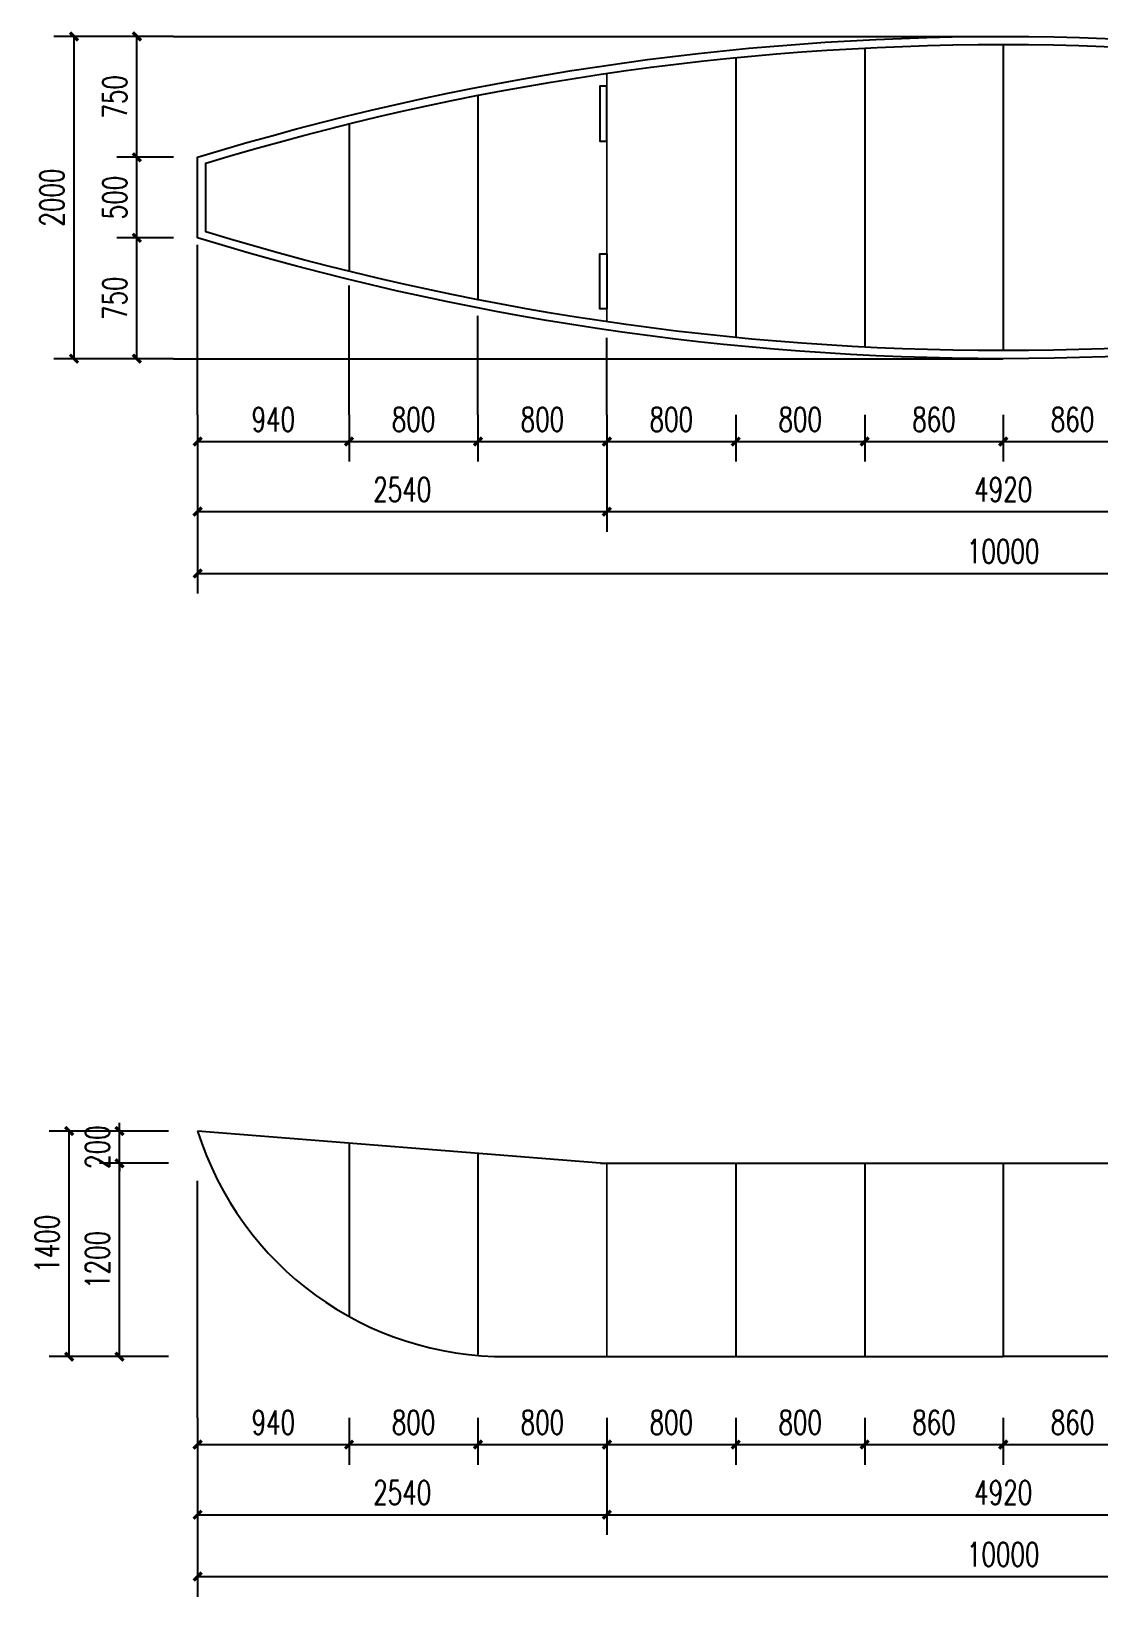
# Model space of a CAD drawing. Extents: x 1332 to 175445, y 256143 to 386027.
# Drawn here: x 77041 to 83666, y 256143 to 265859 of the extents above; entities that cross this region are included whole.
import ezdxf

# ---------------------------------------------------------------- set-up
doc = ezdxf.new("R2010")
doc.units = 0
doc.header["$LTSCALE"] = 10
doc.header["$MEASUREMENT"] = 0
doc.linetypes.add('DASH', pattern=[0.35, 0.25, -0.1])
for name, color, linetype in [('0-立面细', 2, 'Continuous'), ('00-园建', 4, 'Continuous'), ('PUB_DIM', 3, 'Continuous')]:
    doc.layers.add(name, color=color, linetype=linetype)
doc.styles.add('_TCH_DIM_T3', font='SIMPLEX', dxfattribs={"width": 0.705882, "bigfont": 'GBCBIG'})
doc.dimstyles.new('_TCH_ARCH&&50', dxfattribs={"dimtxt": 148.75, "dimasz": 50, "dimexe": 125, "dimexo": 150, "dimgap": 63.125, "dimtad": 1, "dimdec": 0, "dimrnd": 5, "dimzin": 0, "dimdsep": 46, "dimtxsty": '_TCH_DIM_T3', "dimblk": 'ARCHTICK', "dimcen": 0.09, "dimclrt": 7, "dimazin": 2, "dimtfac": 1, "dimtdec": 0, "dimtix": 1, "dimtmove": 2, "dimatfit": 3, "dimfxl": 0, "dimtolj": 1, "dimtzin": 0, "dimarcsym": 0})

# ---------------------------------------------------------------- blocks, each defined once
blk = doc.blocks.new('_ArchTick')
at = {"color": 0, "linetype": 'ByBlock', "const_width": 0.4}
blk.add_lwpolyline([(-0.5, -0.5), (0.5, 0.5)], dxfattribs=at)
blk = doc.blocks.new('*D324')
at = {"layer": 'Defpoints', "color": 0, "transparency": 16777216}
for p in [(78073.2, 263628.4), (79013.2, 263628.4), (79013.2, 263313.1)]:
    blk.add_point(p, dxfattribs=at)
at = {"layer": 'PUB_DIM', "color": 0, "lineweight": -2, "transparency": 16777216}
for p, q in [((78073.2, 263478.4), (78073.2, 263188.1)), ((79013.2, 263478.4), (79013.2, 263188.1)), ((78073.2, 263313.1), (79013.2, 263313.1))]:
    blk.add_line(p, q, dxfattribs=at)
at = {"layer": 'PUB_DIM', "color": 0, "lineweight": -2, "transparency": 16777216, "xscale": 50, "yscale": 50, "zscale": 50, "rotation": 180}
blk.add_blockref('_ArchTick', (78073.2, 263313.1), dxfattribs=at)
at = {"layer": 'PUB_DIM', "color": 0, "lineweight": -2, "transparency": 16777216, "xscale": 50, "yscale": 50, "zscale": 50}
blk.add_blockref('_ArchTick', (79013.2, 263313.1), dxfattribs=at)
at = {"layer": 'PUB_DIM', "color": 7, "transparency": 16777216, "insert": (78543.2, 263450.6), "char_height": 148.75, "attachment_point": 5, "style": '_TCH_DIM_T3'}
blk.add_mtext('\\A1;940', dxfattribs=at)
blk = doc.blocks.new('*D325')
at = {"layer": 'Defpoints', "color": 0, "transparency": 16777216}
for p in [(79013.2, 263628.4), (79813.2, 263628.4), (79813.2, 263313.1)]:
    blk.add_point(p, dxfattribs=at)
at = {"layer": 'PUB_DIM', "color": 0, "lineweight": -2, "transparency": 16777216}
for p, q in [((79013.2, 263478.4), (79013.2, 263188.1)), ((79813.2, 263478.4), (79813.2, 263188.1)), ((79013.2, 263313.1), (79813.2, 263313.1))]:
    blk.add_line(p, q, dxfattribs=at)
at = {"layer": 'PUB_DIM', "color": 0, "lineweight": -2, "transparency": 16777216, "xscale": 50, "yscale": 50, "zscale": 50, "rotation": 180}
blk.add_blockref('_ArchTick', (79013.2, 263313.1), dxfattribs=at)
at = {"layer": 'PUB_DIM', "color": 0, "lineweight": -2, "transparency": 16777216, "xscale": 50, "yscale": 50, "zscale": 50}
blk.add_blockref('_ArchTick', (79813.2, 263313.1), dxfattribs=at)
at = {"layer": 'PUB_DIM', "color": 7, "transparency": 16777216, "insert": (79413.2, 263450.6), "char_height": 148.75, "attachment_point": 5, "style": '_TCH_DIM_T3'}
blk.add_mtext('\\A1;800', dxfattribs=at)
blk = doc.blocks.new('*D326')
at = {"layer": 'Defpoints', "color": 0, "transparency": 16777216}
for p in [(79813.2, 263628.4), (80613.2, 263628.4), (80613.2, 263313.1)]:
    blk.add_point(p, dxfattribs=at)
at = {"layer": 'PUB_DIM', "color": 0, "lineweight": -2, "transparency": 16777216}
for p, q in [((79813.2, 263478.4), (79813.2, 263188.1)), ((80613.2, 263478.4), (80613.2, 263188.1)), ((79813.2, 263313.1), (80613.2, 263313.1))]:
    blk.add_line(p, q, dxfattribs=at)
at = {"layer": 'PUB_DIM', "color": 0, "lineweight": -2, "transparency": 16777216, "xscale": 50, "yscale": 50, "zscale": 50, "rotation": 180}
blk.add_blockref('_ArchTick', (79813.2, 263313.1), dxfattribs=at)
at = {"layer": 'PUB_DIM', "color": 0, "lineweight": -2, "transparency": 16777216, "xscale": 50, "yscale": 50, "zscale": 50}
blk.add_blockref('_ArchTick', (80613.2, 263313.1), dxfattribs=at)
at = {"layer": 'PUB_DIM', "color": 7, "transparency": 16777216, "insert": (80213.2, 263450.6), "char_height": 148.75, "attachment_point": 5, "style": '_TCH_DIM_T3'}
blk.add_mtext('\\A1;800', dxfattribs=at)
blk = doc.blocks.new('*D327')
at = {"layer": 'Defpoints', "color": 0, "transparency": 16777216}
for p in [(80613.2, 263628.4), (81413.2, 263628.4), (81413.2, 263313.1)]:
    blk.add_point(p, dxfattribs=at)
at = {"layer": 'PUB_DIM', "color": 0, "lineweight": -2, "transparency": 16777216}
for p, q in [((80613.2, 263478.4), (80613.2, 263188.1)), ((81413.2, 263478.4), (81413.2, 263188.1)), ((80613.2, 263313.1), (81413.2, 263313.1))]:
    blk.add_line(p, q, dxfattribs=at)
at = {"layer": 'PUB_DIM', "color": 0, "lineweight": -2, "transparency": 16777216, "xscale": 50, "yscale": 50, "zscale": 50, "rotation": 180}
blk.add_blockref('_ArchTick', (80613.2, 263313.1), dxfattribs=at)
at = {"layer": 'PUB_DIM', "color": 0, "lineweight": -2, "transparency": 16777216, "xscale": 50, "yscale": 50, "zscale": 50}
blk.add_blockref('_ArchTick', (81413.2, 263313.1), dxfattribs=at)
at = {"layer": 'PUB_DIM', "color": 7, "transparency": 16777216, "insert": (81013.2, 263450.6), "char_height": 148.75, "attachment_point": 5, "style": '_TCH_DIM_T3'}
blk.add_mtext('\\A1;800', dxfattribs=at)
blk = doc.blocks.new('*D328')
at = {"layer": 'Defpoints', "color": 0, "transparency": 16777216}
for p in [(81413.2, 263628.4), (82213.2, 263628.4), (82213.2, 263313.1)]:
    blk.add_point(p, dxfattribs=at)
at = {"layer": 'PUB_DIM', "color": 0, "lineweight": -2, "transparency": 16777216}
for p, q in [((81413.2, 263478.4), (81413.2, 263188.1)), ((82213.2, 263478.4), (82213.2, 263188.1)), ((81413.2, 263313.1), (82213.2, 263313.1))]:
    blk.add_line(p, q, dxfattribs=at)
at = {"layer": 'PUB_DIM', "color": 0, "lineweight": -2, "transparency": 16777216, "xscale": 50, "yscale": 50, "zscale": 50, "rotation": 180}
blk.add_blockref('_ArchTick', (81413.2, 263313.1), dxfattribs=at)
at = {"layer": 'PUB_DIM', "color": 0, "lineweight": -2, "transparency": 16777216, "xscale": 50, "yscale": 50, "zscale": 50}
blk.add_blockref('_ArchTick', (82213.2, 263313.1), dxfattribs=at)
at = {"layer": 'PUB_DIM', "color": 7, "transparency": 16777216, "insert": (81813.2, 263450.6), "char_height": 148.75, "attachment_point": 5, "style": '_TCH_DIM_T3'}
blk.add_mtext('\\A1;800', dxfattribs=at)
blk = doc.blocks.new('*D329')
at = {"layer": 'Defpoints', "color": 0, "transparency": 16777216}
for p in [(82213.2, 263628.4), (83073.2, 263628.4), (83073.2, 263313.1)]:
    blk.add_point(p, dxfattribs=at)
at = {"layer": 'PUB_DIM', "color": 0, "lineweight": -2, "transparency": 16777216}
for p, q in [((82213.2, 263478.4), (82213.2, 263188.1)), ((83073.2, 263478.4), (83073.2, 263188.1)), ((82213.2, 263313.1), (83073.2, 263313.1))]:
    blk.add_line(p, q, dxfattribs=at)
at = {"layer": 'PUB_DIM', "color": 0, "lineweight": -2, "transparency": 16777216, "xscale": 50, "yscale": 50, "zscale": 50, "rotation": 180}
blk.add_blockref('_ArchTick', (82213.2, 263313.1), dxfattribs=at)
at = {"layer": 'PUB_DIM', "color": 0, "lineweight": -2, "transparency": 16777216, "xscale": 50, "yscale": 50, "zscale": 50}
blk.add_blockref('_ArchTick', (83073.2, 263313.1), dxfattribs=at)
at = {"layer": 'PUB_DIM', "color": 7, "transparency": 16777216, "insert": (82643.2, 263450.6), "char_height": 148.75, "attachment_point": 5, "style": '_TCH_DIM_T3'}
blk.add_mtext('\\A1;860', dxfattribs=at)
blk = doc.blocks.new('*D330')
at = {"layer": 'Defpoints', "color": 0, "transparency": 16777216}
for p in [(83073.2, 263628.4), (83933.2, 263628.4), (83933.2, 263313.1)]:
    blk.add_point(p, dxfattribs=at)
at = {"layer": 'PUB_DIM', "color": 0, "lineweight": -2, "transparency": 16777216}
for p, q in [((83073.2, 263478.4), (83073.2, 263188.1)), ((83933.2, 263478.4), (83933.2, 263188.1)), ((83073.2, 263313.1), (83933.2, 263313.1))]:
    blk.add_line(p, q, dxfattribs=at)
at = {"layer": 'PUB_DIM', "color": 0, "lineweight": -2, "transparency": 16777216, "xscale": 50, "yscale": 50, "zscale": 50, "rotation": 180}
blk.add_blockref('_ArchTick', (83073.2, 263313.1), dxfattribs=at)
at = {"layer": 'PUB_DIM', "color": 0, "lineweight": -2, "transparency": 16777216, "xscale": 50, "yscale": 50, "zscale": 50}
blk.add_blockref('_ArchTick', (83933.2, 263313.1), dxfattribs=at)
at = {"layer": 'PUB_DIM', "color": 7, "transparency": 16777216, "insert": (83503.2, 263450.6), "char_height": 148.75, "attachment_point": 5, "style": '_TCH_DIM_T3'}
blk.add_mtext('\\A1;860', dxfattribs=at)
blk = doc.blocks.new('*D334')
at = {"layer": 'Defpoints', "color": 0, "transparency": 16777216}
for p in [(78073.2, 263382.7), (80613.2, 263382.7), (80613.2, 262877.8)]:
    blk.add_point(p, dxfattribs=at)
at = {"layer": 'PUB_DIM', "color": 0, "lineweight": -2, "transparency": 16777216}
for p, q in [((78073.2, 263232.7), (78073.2, 262752.8)), ((80613.2, 263232.7), (80613.2, 262752.8)), ((78073.2, 262877.8), (80613.2, 262877.8))]:
    blk.add_line(p, q, dxfattribs=at)
at = {"layer": 'PUB_DIM', "color": 0, "lineweight": -2, "transparency": 16777216, "xscale": 50, "yscale": 50, "zscale": 50, "rotation": 180}
blk.add_blockref('_ArchTick', (78073.2, 262877.8), dxfattribs=at)
at = {"layer": 'PUB_DIM', "color": 0, "lineweight": -2, "transparency": 16777216, "xscale": 50, "yscale": 50, "zscale": 50}
blk.add_blockref('_ArchTick', (80613.2, 262877.8), dxfattribs=at)
at = {"layer": 'PUB_DIM', "color": 7, "transparency": 16777216, "insert": (79343.2, 263015.3), "char_height": 148.75, "attachment_point": 5, "style": '_TCH_DIM_T3'}
blk.add_mtext('\\A1;2540', dxfattribs=at)
blk = doc.blocks.new('*D335')
at = {"layer": 'Defpoints', "color": 0, "transparency": 16777216}
for p in [(80613.2, 263382.7), (85533.2, 263382.7), (85533.2, 262877.8)]:
    blk.add_point(p, dxfattribs=at)
at = {"layer": 'PUB_DIM', "color": 0, "lineweight": -2, "transparency": 16777216}
for p, q in [((80613.2, 263232.7), (80613.2, 262752.8)), ((85533.2, 263232.7), (85533.2, 262752.8)), ((80613.2, 262877.8), (85533.2, 262877.8))]:
    blk.add_line(p, q, dxfattribs=at)
at = {"layer": 'PUB_DIM', "color": 0, "lineweight": -2, "transparency": 16777216, "xscale": 50, "yscale": 50, "zscale": 50, "rotation": 180}
blk.add_blockref('_ArchTick', (80613.2, 262877.8), dxfattribs=at)
at = {"layer": 'PUB_DIM', "color": 0, "lineweight": -2, "transparency": 16777216, "xscale": 50, "yscale": 50, "zscale": 50}
blk.add_blockref('_ArchTick', (85533.2, 262877.8), dxfattribs=at)
at = {"layer": 'PUB_DIM', "color": 7, "transparency": 16777216, "insert": (83073.2, 263015.3), "char_height": 148.75, "attachment_point": 5, "style": '_TCH_DIM_T3'}
blk.add_mtext('\\A1;4920', dxfattribs=at)
blk = doc.blocks.new('*D337')
at = {"layer": 'Defpoints', "color": 0, "transparency": 16777216}
for p in [(78073.2, 262998.9), (88073.2, 262998.9), (88073.2, 262493.9)]:
    blk.add_point(p, dxfattribs=at)
at = {"layer": 'PUB_DIM', "color": 0, "lineweight": -2, "transparency": 16777216}
for p, q in [((78073.2, 262848.9), (78073.2, 262368.9)), ((88073.2, 262848.9), (88073.2, 262368.9)), ((78073.2, 262493.9), (88073.2, 262493.9))]:
    blk.add_line(p, q, dxfattribs=at)
at = {"layer": 'PUB_DIM', "color": 0, "lineweight": -2, "transparency": 16777216, "xscale": 50, "yscale": 50, "zscale": 50, "rotation": 180}
blk.add_blockref('_ArchTick', (78073.2, 262493.9), dxfattribs=at)
at = {"layer": 'PUB_DIM', "color": 0, "lineweight": -2, "transparency": 16777216, "xscale": 50, "yscale": 50, "zscale": 50}
blk.add_blockref('_ArchTick', (88073.2, 262493.9), dxfattribs=at)
at = {"layer": 'PUB_DIM', "color": 7, "transparency": 16777216, "insert": (83073.2, 262631.4), "char_height": 148.75, "attachment_point": 5, "style": '_TCH_DIM_T3'}
blk.add_mtext('\\A1;10000', dxfattribs=at)
blk = doc.blocks.new('*D338')
at = {"layer": 'Defpoints', "color": 0, "transparency": 16777216}
for p in [(77696.2, 264577.4), (78073.2, 264577.4), (78073.2, 263827.4)]:
    blk.add_point(p, dxfattribs=at)
at = {"layer": 'PUB_DIM', "color": 0, "lineweight": -2, "transparency": 16777216}
for p, q in [((77923.2, 264577.4), (77571.2, 264577.4)), ((77696.2, 263827.4), (77696.2, 264577.4)), ((77923.2, 263827.4), (77571.2, 263827.4))]:
    blk.add_line(p, q, dxfattribs=at)
at = {"layer": 'PUB_DIM', "color": 0, "lineweight": -2, "transparency": 16777216, "xscale": 50, "yscale": 50, "zscale": 50}
for p, rotation in [((77696.2, 264577.4), 90), ((77696.2, 263827.4), 270)]:
    blk.add_blockref('_ArchTick', p, dxfattribs=dict(at, rotation=rotation))
at = {"layer": 'PUB_DIM', "color": 7, "transparency": 16777216, "insert": (77558.7, 264202.4), "char_height": 148.75, "attachment_point": 5, "rotation": 90, "style": '_TCH_DIM_T3'}
blk.add_mtext('\\A1;750', dxfattribs=at)
blk = doc.blocks.new('*D339')
at = {"layer": 'Defpoints', "color": 0, "transparency": 16777216}
for p in [(77696.2, 265077.4), (78073.2, 265077.4), (78073.2, 264577.4)]:
    blk.add_point(p, dxfattribs=at)
at = {"layer": 'PUB_DIM', "color": 0, "lineweight": -2, "transparency": 16777216}
for p, q in [((77923.2, 265077.4), (77571.2, 265077.4)), ((77696.2, 264577.4), (77696.2, 265077.4)), ((77923.2, 264577.4), (77571.2, 264577.4))]:
    blk.add_line(p, q, dxfattribs=at)
at = {"layer": 'PUB_DIM', "color": 0, "lineweight": -2, "transparency": 16777216, "xscale": 50, "yscale": 50, "zscale": 50}
for p, rotation in [((77696.2, 265077.4), 90), ((77696.2, 264577.4), 270)]:
    blk.add_blockref('_ArchTick', p, dxfattribs=dict(at, rotation=rotation))
at = {"layer": 'PUB_DIM', "color": 7, "transparency": 16777216, "insert": (77558.7, 264827.4), "char_height": 148.75, "attachment_point": 5, "rotation": 90, "style": '_TCH_DIM_T3'}
blk.add_mtext('\\A1;500', dxfattribs=at)
blk = doc.blocks.new('*D340')
at = {"layer": 'Defpoints', "color": 0, "transparency": 16777216}
for p in [(77696.2, 265827.4), (78073.2, 265827.4), (78073.2, 265077.4)]:
    blk.add_point(p, dxfattribs=at)
at = {"layer": 'PUB_DIM', "color": 0, "lineweight": -2, "transparency": 16777216}
for p, q in [((77923.2, 265827.4), (77571.2, 265827.4)), ((77696.2, 265077.4), (77696.2, 265827.4)), ((77923.2, 265077.4), (77571.2, 265077.4))]:
    blk.add_line(p, q, dxfattribs=at)
at = {"layer": 'PUB_DIM', "color": 0, "lineweight": -2, "transparency": 16777216, "xscale": 50, "yscale": 50, "zscale": 50}
for p, rotation in [((77696.2, 265827.4), 90), ((77696.2, 265077.4), 270)]:
    blk.add_blockref('_ArchTick', p, dxfattribs=dict(at, rotation=rotation))
at = {"layer": 'PUB_DIM', "color": 7, "transparency": 16777216, "insert": (77558.7, 265452.4), "char_height": 148.75, "attachment_point": 5, "rotation": 90, "style": '_TCH_DIM_T3'}
blk.add_mtext('\\A1;750', dxfattribs=at)
blk = doc.blocks.new('*D341')
at = {"layer": 'Defpoints', "color": 0, "transparency": 16777216}
for p in [(77306.3, 265827.4), (77923.2, 265827.4), (77923.2, 263827.4)]:
    blk.add_point(p, dxfattribs=at)
at = {"layer": 'PUB_DIM', "color": 0, "lineweight": -2, "transparency": 16777216}
for p, q in [((77773.2, 265827.4), (77181.3, 265827.4)), ((77306.3, 263827.4), (77306.3, 265827.4)), ((77773.2, 263827.4), (77181.3, 263827.4))]:
    blk.add_line(p, q, dxfattribs=at)
at = {"layer": 'PUB_DIM', "color": 0, "lineweight": -2, "transparency": 16777216, "xscale": 50, "yscale": 50, "zscale": 50}
for p, rotation in [((77306.3, 265827.4), 90), ((77306.3, 263827.4), 270)]:
    blk.add_blockref('_ArchTick', p, dxfattribs=dict(at, rotation=rotation))
at = {"layer": 'PUB_DIM', "color": 7, "transparency": 16777216, "insert": (77168.8, 264827.4), "char_height": 148.75, "attachment_point": 5, "rotation": 90, "style": '_TCH_DIM_T3'}
blk.add_mtext('\\A1;2000', dxfattribs=at)
blk = doc.blocks.new('*D342')
at = {"layer": 'Defpoints', "color": 0, "transparency": 16777216}
for p in [(78073.2, 257402), (79013.2, 257402), (79013.2, 257086.7)]:
    blk.add_point(p, dxfattribs=at)
at = {"layer": 'PUB_DIM', "color": 0, "lineweight": -2, "transparency": 16777216}
for p, q in [((78073.2, 257252), (78073.2, 256961.7)), ((79013.2, 257252), (79013.2, 256961.7)), ((78073.2, 257086.7), (79013.2, 257086.7))]:
    blk.add_line(p, q, dxfattribs=at)
at = {"layer": 'PUB_DIM', "color": 0, "lineweight": -2, "transparency": 16777216, "xscale": 50, "yscale": 50, "zscale": 50, "rotation": 180}
blk.add_blockref('_ArchTick', (78073.2, 257086.7), dxfattribs=at)
at = {"layer": 'PUB_DIM', "color": 0, "lineweight": -2, "transparency": 16777216, "xscale": 50, "yscale": 50, "zscale": 50}
blk.add_blockref('_ArchTick', (79013.2, 257086.7), dxfattribs=at)
at = {"layer": 'PUB_DIM', "color": 7, "transparency": 16777216, "insert": (78543.2, 257224.2), "char_height": 148.75, "attachment_point": 5, "style": '_TCH_DIM_T3'}
blk.add_mtext('\\A1;940', dxfattribs=at)
blk = doc.blocks.new('*D343')
at = {"layer": 'Defpoints', "color": 0, "transparency": 16777216}
for p in [(79013.2, 257402), (79813.2, 257402), (79813.2, 257086.7)]:
    blk.add_point(p, dxfattribs=at)
at = {"layer": 'PUB_DIM', "color": 0, "lineweight": -2, "transparency": 16777216}
for p, q in [((79013.2, 257252), (79013.2, 256961.7)), ((79813.2, 257252), (79813.2, 256961.7)), ((79013.2, 257086.7), (79813.2, 257086.7))]:
    blk.add_line(p, q, dxfattribs=at)
at = {"layer": 'PUB_DIM', "color": 0, "lineweight": -2, "transparency": 16777216, "xscale": 50, "yscale": 50, "zscale": 50, "rotation": 180}
blk.add_blockref('_ArchTick', (79013.2, 257086.7), dxfattribs=at)
at = {"layer": 'PUB_DIM', "color": 0, "lineweight": -2, "transparency": 16777216, "xscale": 50, "yscale": 50, "zscale": 50}
blk.add_blockref('_ArchTick', (79813.2, 257086.7), dxfattribs=at)
at = {"layer": 'PUB_DIM', "color": 7, "transparency": 16777216, "insert": (79413.2, 257224.2), "char_height": 148.75, "attachment_point": 5, "style": '_TCH_DIM_T3'}
blk.add_mtext('\\A1;800', dxfattribs=at)
blk = doc.blocks.new('*D344')
at = {"layer": 'Defpoints', "color": 0, "transparency": 16777216}
for p in [(79813.2, 257402), (80613.2, 257402), (80613.2, 257086.7)]:
    blk.add_point(p, dxfattribs=at)
at = {"layer": 'PUB_DIM', "color": 0, "lineweight": -2, "transparency": 16777216}
for p, q in [((79813.2, 257252), (79813.2, 256961.7)), ((80613.2, 257252), (80613.2, 256961.7)), ((79813.2, 257086.7), (80613.2, 257086.7))]:
    blk.add_line(p, q, dxfattribs=at)
at = {"layer": 'PUB_DIM', "color": 0, "lineweight": -2, "transparency": 16777216, "xscale": 50, "yscale": 50, "zscale": 50, "rotation": 180}
blk.add_blockref('_ArchTick', (79813.2, 257086.7), dxfattribs=at)
at = {"layer": 'PUB_DIM', "color": 0, "lineweight": -2, "transparency": 16777216, "xscale": 50, "yscale": 50, "zscale": 50}
blk.add_blockref('_ArchTick', (80613.2, 257086.7), dxfattribs=at)
at = {"layer": 'PUB_DIM', "color": 7, "transparency": 16777216, "insert": (80213.2, 257224.2), "char_height": 148.75, "attachment_point": 5, "style": '_TCH_DIM_T3'}
blk.add_mtext('\\A1;800', dxfattribs=at)
blk = doc.blocks.new('*D345')
at = {"layer": 'Defpoints', "color": 0, "transparency": 16777216}
for p in [(80613.2, 257402), (81413.2, 257402), (81413.2, 257086.7)]:
    blk.add_point(p, dxfattribs=at)
at = {"layer": 'PUB_DIM', "color": 0, "lineweight": -2, "transparency": 16777216}
for p, q in [((80613.2, 257252), (80613.2, 256961.7)), ((81413.2, 257252), (81413.2, 256961.7)), ((80613.2, 257086.7), (81413.2, 257086.7))]:
    blk.add_line(p, q, dxfattribs=at)
at = {"layer": 'PUB_DIM', "color": 0, "lineweight": -2, "transparency": 16777216, "xscale": 50, "yscale": 50, "zscale": 50, "rotation": 180}
blk.add_blockref('_ArchTick', (80613.2, 257086.7), dxfattribs=at)
at = {"layer": 'PUB_DIM', "color": 0, "lineweight": -2, "transparency": 16777216, "xscale": 50, "yscale": 50, "zscale": 50}
blk.add_blockref('_ArchTick', (81413.2, 257086.7), dxfattribs=at)
at = {"layer": 'PUB_DIM', "color": 7, "transparency": 16777216, "insert": (81013.2, 257224.2), "char_height": 148.75, "attachment_point": 5, "style": '_TCH_DIM_T3'}
blk.add_mtext('\\A1;800', dxfattribs=at)
blk = doc.blocks.new('*D346')
at = {"layer": 'Defpoints', "color": 0, "transparency": 16777216}
for p in [(81413.2, 257402), (82213.2, 257402), (82213.2, 257086.7)]:
    blk.add_point(p, dxfattribs=at)
at = {"layer": 'PUB_DIM', "color": 0, "lineweight": -2, "transparency": 16777216}
for p, q in [((81413.2, 257252), (81413.2, 256961.7)), ((82213.2, 257252), (82213.2, 256961.7)), ((81413.2, 257086.7), (82213.2, 257086.7))]:
    blk.add_line(p, q, dxfattribs=at)
at = {"layer": 'PUB_DIM', "color": 0, "lineweight": -2, "transparency": 16777216, "xscale": 50, "yscale": 50, "zscale": 50, "rotation": 180}
blk.add_blockref('_ArchTick', (81413.2, 257086.7), dxfattribs=at)
at = {"layer": 'PUB_DIM', "color": 0, "lineweight": -2, "transparency": 16777216, "xscale": 50, "yscale": 50, "zscale": 50}
blk.add_blockref('_ArchTick', (82213.2, 257086.7), dxfattribs=at)
at = {"layer": 'PUB_DIM', "color": 7, "transparency": 16777216, "insert": (81813.2, 257224.2), "char_height": 148.75, "attachment_point": 5, "style": '_TCH_DIM_T3'}
blk.add_mtext('\\A1;800', dxfattribs=at)
blk = doc.blocks.new('*D347')
at = {"layer": 'Defpoints', "color": 0, "transparency": 16777216}
for p in [(82213.2, 257402), (83073.2, 257402), (83073.2, 257086.7)]:
    blk.add_point(p, dxfattribs=at)
at = {"layer": 'PUB_DIM', "color": 0, "lineweight": -2, "transparency": 16777216}
for p, q in [((82213.2, 257252), (82213.2, 256961.7)), ((83073.2, 257252), (83073.2, 256961.7)), ((82213.2, 257086.7), (83073.2, 257086.7))]:
    blk.add_line(p, q, dxfattribs=at)
at = {"layer": 'PUB_DIM', "color": 0, "lineweight": -2, "transparency": 16777216, "xscale": 50, "yscale": 50, "zscale": 50, "rotation": 180}
blk.add_blockref('_ArchTick', (82213.2, 257086.7), dxfattribs=at)
at = {"layer": 'PUB_DIM', "color": 0, "lineweight": -2, "transparency": 16777216, "xscale": 50, "yscale": 50, "zscale": 50}
blk.add_blockref('_ArchTick', (83073.2, 257086.7), dxfattribs=at)
at = {"layer": 'PUB_DIM', "color": 7, "transparency": 16777216, "insert": (82643.2, 257224.2), "char_height": 148.75, "attachment_point": 5, "style": '_TCH_DIM_T3'}
blk.add_mtext('\\A1;860', dxfattribs=at)
blk = doc.blocks.new('*D348')
at = {"layer": 'Defpoints', "color": 0, "transparency": 16777216}
for p in [(83073.2, 257402), (83933.2, 257402), (83933.2, 257086.7)]:
    blk.add_point(p, dxfattribs=at)
at = {"layer": 'PUB_DIM', "color": 0, "lineweight": -2, "transparency": 16777216}
for p, q in [((83073.2, 257252), (83073.2, 256961.7)), ((83933.2, 257252), (83933.2, 256961.7)), ((83073.2, 257086.7), (83933.2, 257086.7))]:
    blk.add_line(p, q, dxfattribs=at)
at = {"layer": 'PUB_DIM', "color": 0, "lineweight": -2, "transparency": 16777216, "xscale": 50, "yscale": 50, "zscale": 50, "rotation": 180}
blk.add_blockref('_ArchTick', (83073.2, 257086.7), dxfattribs=at)
at = {"layer": 'PUB_DIM', "color": 0, "lineweight": -2, "transparency": 16777216, "xscale": 50, "yscale": 50, "zscale": 50}
blk.add_blockref('_ArchTick', (83933.2, 257086.7), dxfattribs=at)
at = {"layer": 'PUB_DIM', "color": 7, "transparency": 16777216, "insert": (83503.2, 257224.2), "char_height": 148.75, "attachment_point": 5, "style": '_TCH_DIM_T3'}
blk.add_mtext('\\A1;860', dxfattribs=at)
blk = doc.blocks.new('*D352')
at = {"layer": 'Defpoints', "color": 0, "transparency": 16777216}
for p in [(78073.2, 257156.3), (80613.2, 257156.3), (80613.2, 256651.3)]:
    blk.add_point(p, dxfattribs=at)
at = {"layer": 'PUB_DIM', "color": 0, "lineweight": -2, "transparency": 16777216}
for p, q in [((78073.2, 257006.3), (78073.2, 256526.3)), ((80613.2, 257006.3), (80613.2, 256526.3)), ((78073.2, 256651.3), (80613.2, 256651.3))]:
    blk.add_line(p, q, dxfattribs=at)
at = {"layer": 'PUB_DIM', "color": 0, "lineweight": -2, "transparency": 16777216, "xscale": 50, "yscale": 50, "zscale": 50, "rotation": 180}
blk.add_blockref('_ArchTick', (78073.2, 256651.3), dxfattribs=at)
at = {"layer": 'PUB_DIM', "color": 0, "lineweight": -2, "transparency": 16777216, "xscale": 50, "yscale": 50, "zscale": 50}
blk.add_blockref('_ArchTick', (80613.2, 256651.3), dxfattribs=at)
at = {"layer": 'PUB_DIM', "color": 7, "transparency": 16777216, "insert": (79343.2, 256788.8), "char_height": 148.75, "attachment_point": 5, "style": '_TCH_DIM_T3'}
blk.add_mtext('\\A1;2540', dxfattribs=at)
blk = doc.blocks.new('*D353')
at = {"layer": 'Defpoints', "color": 0, "transparency": 16777216}
for p in [(80613.2, 257156.3), (85533.2, 257156.3), (85533.2, 256651.3)]:
    blk.add_point(p, dxfattribs=at)
at = {"layer": 'PUB_DIM', "color": 0, "lineweight": -2, "transparency": 16777216}
for p, q in [((80613.2, 257006.3), (80613.2, 256526.3)), ((85533.2, 257006.3), (85533.2, 256526.3)), ((80613.2, 256651.3), (85533.2, 256651.3))]:
    blk.add_line(p, q, dxfattribs=at)
at = {"layer": 'PUB_DIM', "color": 0, "lineweight": -2, "transparency": 16777216, "xscale": 50, "yscale": 50, "zscale": 50, "rotation": 180}
blk.add_blockref('_ArchTick', (80613.2, 256651.3), dxfattribs=at)
at = {"layer": 'PUB_DIM', "color": 0, "lineweight": -2, "transparency": 16777216, "xscale": 50, "yscale": 50, "zscale": 50}
blk.add_blockref('_ArchTick', (85533.2, 256651.3), dxfattribs=at)
at = {"layer": 'PUB_DIM', "color": 7, "transparency": 16777216, "insert": (83073.2, 256788.8), "char_height": 148.75, "attachment_point": 5, "style": '_TCH_DIM_T3'}
blk.add_mtext('\\A1;4920', dxfattribs=at)
blk = doc.blocks.new('*D355')
at = {"layer": 'Defpoints', "color": 0, "transparency": 16777216}
for p in [(78073.2, 256772.5), (88073.2, 256772.5), (88073.2, 256267.5)]:
    blk.add_point(p, dxfattribs=at)
at = {"layer": 'PUB_DIM', "color": 0, "lineweight": -2, "transparency": 16777216}
for p, q in [((78073.2, 256622.5), (78073.2, 256142.5)), ((88073.2, 256622.5), (88073.2, 256142.5)), ((78073.2, 256267.5), (88073.2, 256267.5))]:
    blk.add_line(p, q, dxfattribs=at)
at = {"layer": 'PUB_DIM', "color": 0, "lineweight": -2, "transparency": 16777216, "xscale": 50, "yscale": 50, "zscale": 50, "rotation": 180}
blk.add_blockref('_ArchTick', (78073.2, 256267.5), dxfattribs=at)
at = {"layer": 'PUB_DIM', "color": 0, "lineweight": -2, "transparency": 16777216, "xscale": 50, "yscale": 50, "zscale": 50}
blk.add_blockref('_ArchTick', (88073.2, 256267.5), dxfattribs=at)
at = {"layer": 'PUB_DIM', "color": 7, "transparency": 16777216, "insert": (83073.2, 256405), "char_height": 148.75, "attachment_point": 5, "style": '_TCH_DIM_T3'}
blk.add_mtext('\\A1;10000', dxfattribs=at)
blk = doc.blocks.new('*D356')
at = {"layer": 'Defpoints', "color": 0, "transparency": 16777216}
for p in [(77588.4, 258832.9), (78043, 258832.9), (78043, 257632.9)]:
    blk.add_point(p, dxfattribs=at)
at = {"layer": 'PUB_DIM', "color": 0, "lineweight": -2, "transparency": 16777216}
for p, q in [((77893, 258832.9), (77463.4, 258832.9)), ((77588.4, 257632.9), (77588.4, 258832.9)), ((77893, 257632.9), (77463.4, 257632.9))]:
    blk.add_line(p, q, dxfattribs=at)
at = {"layer": 'PUB_DIM', "color": 0, "lineweight": -2, "transparency": 16777216, "xscale": 50, "yscale": 50, "zscale": 50}
for p, rotation in [((77588.4, 258832.9), 90), ((77588.4, 257632.9), 270)]:
    blk.add_blockref('_ArchTick', p, dxfattribs=dict(at, rotation=rotation))
at = {"layer": 'PUB_DIM', "color": 7, "transparency": 16777216, "insert": (77450.9, 258232.9), "char_height": 148.75, "attachment_point": 5, "rotation": 90, "style": '_TCH_DIM_T3'}
blk.add_mtext('\\A1;1200', dxfattribs=at)
blk = doc.blocks.new('*D357')
at = {"layer": 'Defpoints', "color": 0, "transparency": 16777216}
for p in [(77588.4, 259032.9), (78043, 259032.9), (78043, 258832.9)]:
    blk.add_point(p, dxfattribs=at)
at = {"layer": 'PUB_DIM', "color": 0, "lineweight": -2, "transparency": 16777216}
for p, q in [((77588.4, 259032.9), (77588.4, 259082.9)), ((77893, 259032.9), (77463.4, 259032.9)), ((77588.4, 258832.9), (77588.4, 259032.9)), ((77893, 258832.9), (77463.4, 258832.9)), ((77588.4, 258832.9), (77588.4, 258782.9))]:
    blk.add_line(p, q, dxfattribs=at)
at = {"layer": 'PUB_DIM', "color": 0, "lineweight": -2, "transparency": 16777216, "xscale": 50, "yscale": 50, "zscale": 50}
for p, rotation in [((77588.4, 259032.9), 270), ((77588.4, 258832.9), 90)]:
    blk.add_blockref('_ArchTick', p, dxfattribs=dict(at, rotation=rotation))
at = {"layer": 'PUB_DIM', "color": 7, "transparency": 16777216, "insert": (77450.9, 258932.9), "char_height": 148.75, "attachment_point": 5, "rotation": 90, "style": '_TCH_DIM_T3'}
blk.add_mtext('\\A1;200', dxfattribs=at)
blk = doc.blocks.new('*D358')
at = {"layer": 'Defpoints', "color": 0, "transparency": 16777216}
for p in [(77276.1, 259032.9), (77893, 259032.9), (77893, 257632.9)]:
    blk.add_point(p, dxfattribs=at)
at = {"layer": 'PUB_DIM', "color": 0, "lineweight": -2, "transparency": 16777216}
for p, q in [((77743, 259032.9), (77151.1, 259032.9)), ((77276.1, 257632.9), (77276.1, 259032.9)), ((77743, 257632.9), (77151.1, 257632.9))]:
    blk.add_line(p, q, dxfattribs=at)
at = {"layer": 'PUB_DIM', "color": 0, "lineweight": -2, "transparency": 16777216, "xscale": 50, "yscale": 50, "zscale": 50}
for p, rotation in [((77276.1, 259032.9), 90), ((77276.1, 257632.9), 270)]:
    blk.add_blockref('_ArchTick', p, dxfattribs=dict(at, rotation=rotation))
at = {"layer": 'PUB_DIM', "color": 7, "transparency": 16777216, "insert": (77138.6, 258332.9), "char_height": 148.75, "attachment_point": 5, "rotation": 90, "style": '_TCH_DIM_T3'}
blk.add_mtext('\\A1;1400', dxfattribs=at)

msp = doc.modelspace()

# ---------------------------------------------------------------- linework, layer by layer
at = {"layer": '0-立面细'}
msp.add_lwpolyline([(88023.2, 265040.4), (88023.2, 264614.4, -0.148889), (78123.2, 264614.4), (78123.2, 265040.4, -0.148889)], format="xyb", close=True, dxfattribs=at)
at = {"layer": '0-立面细', "linetype": 'DASH'}
for points in [[(83073.2, 265777.4), (83073.2, 263877.4)], [(82213.2, 265755.6), (82213.2, 263899.2)], [(79813.2, 265461.7), (79813.2, 264193)], [(79013.2, 265285.2), (79013.2, 264369.6)], [(79013.2, 258957.7), (79013.2, 257883.2)], [(79813.2, 258893.7), (79813.2, 257643.6)], [(82213.2, 258832.9), (82213.2, 257632.9)], [(83073.2, 258832.9), (83073.2, 257632.9)]]:
    msp.add_lwpolyline(points, dxfattribs=at)
at = {"layer": '0-立面细'}
for points in [[(81413.2, 265696.1), (81413.2, 263958.7)], [(81413.2, 258832.9), (81413.2, 257632.9)]]:
    msp.add_lwpolyline(points, dxfattribs=at)
at = {"layer": '0-立面细', "const_width": 10}
for points in [[(80613.2, 265598.4), (80613.2, 264056.4)], [(80613.2, 258832.9), (80613.2, 257632.9)]]:
    msp.add_lwpolyline(points, dxfattribs=at)
at = {"layer": '00-园建'}
msp.add_line((80573.2, 258832.9), (85573.2, 258832.9), dxfattribs=at)
msp.add_lwpolyline([(88073.2, 265077.4), (88073.2, 264577.4, -0.15), (78073.2, 264577.4), (78073.2, 265077.4, -0.15)], format="xyb", close=True, dxfattribs=at)
for points in [[(80613.2, 265518.3), (80570.5, 265518.3), (80570.5, 265176.8), (80613.2, 265176.8)], [(80613.2, 264136.4), (80570.5, 264136.4), (80570.5, 264477.9), (80613.2, 264477.9)]]:
    msp.add_lwpolyline(points, close=True, dxfattribs=at)
for points in [[(78073.2, 259032.9, 0.330423), (79998.7, 257632.9), (83073.2, 257632.9)], [(88073.2, 259032.9, -0.330423), (86147.6, 257632.9), (83073.2, 257632.9)]]:
    msp.add_lwpolyline(points, format="xyb", dxfattribs=at)
msp.add_lwpolyline([(80573.2, 258832.9), (78073.2, 259032.9)], dxfattribs=at)
at = {"layer": 'PUB_DIM', "color": 250, "linetype": 'DASH'}
for points in [[(77923.2, 265827.4), (83071.4, 265827.4)], [(78073.2, 263478.4), (78073.2, 264533.8)], [(79013.2, 263478.4), (79013.2, 264283.1)], [(79813.2, 263478.4), (79813.2, 264094.5)], [(80613.2, 263478.4), (80613.2, 263957.4)], [(77923.2, 263827.4), (83071.4, 263827.4)], [(78073.2, 257252), (78073.2, 258723.3)]]:
    msp.add_lwpolyline(points, dxfattribs=at)

# ---------------------------------------------------------------- dimensions: what is measured, and where the dimension line sits
at = {"layer": 'PUB_DIM'}
for p1, p2, distance, picture, middle in [((77923.2, 263827.4), (77923.2, 265827.4), 616.9, '*D341', (77168.8, 264827.4)), ((78073.2, 265077.4), (78073.2, 265827.4), 377, '*D340', (77558.7, 265452.4)), ((78073.2, 264577.4), (78073.2, 265077.4), 377, '*D339', (77558.7, 264827.4)), ((78073.2, 263827.4), (78073.2, 264577.4), 377, '*D338', (77558.7, 264202.4)), ((78073.2, 263628.4), (79013.2, 263628.4), -315.3, '*D324', (78543.2, 263450.6)), ((79013.2, 263628.4), (79813.2, 263628.4), -315.3, '*D325', (79413.2, 263450.6)), ((79813.2, 263628.4), (80613.2, 263628.4), -315.3, '*D326', (80213.2, 263450.6)), ((80613.2, 263628.4), (81413.2, 263628.4), -315.3, '*D327', (81013.2, 263450.6)), ((81413.2, 263628.4), (82213.2, 263628.4), -315.3, '*D328', (81813.2, 263450.6)), ((82213.2, 263628.4), (83073.2, 263628.4), -315.3, '*D329', (82643.2, 263450.6)), ((83073.2, 263628.4), (83933.2, 263628.4), -315.3, '*D330', (83503.2, 263450.6)), ((78073.2, 263382.7), (80613.2, 263382.7), -505, '*D334', (79343.2, 263015.3)), ((80613.2, 263382.7), (85533.2, 263382.7), -505, '*D335', (83073.2, 263015.3)), ((78073.2, 262998.9), (88073.2, 262998.9), -505, '*D337', (83073.2, 262631.4)), ((77893, 257632.9), (77893, 259032.9), 616.9, '*D358', (77138.6, 258332.9)), ((78043, 258832.9), (78043, 259032.9), 454.6, '*D357', (77450.9, 258932.9)), ((78043, 257632.9), (78043, 258832.9), 454.6, '*D356', (77450.9, 258232.9)), ((78073.2, 257402), (79013.2, 257402), -315.3, '*D342', (78543.2, 257224.2)), ((79013.2, 257402), (79813.2, 257402), -315.3, '*D343', (79413.2, 257224.2)), ((79813.2, 257402), (80613.2, 257402), -315.3, '*D344', (80213.2, 257224.2)), ((80613.2, 257402), (81413.2, 257402), -315.3, '*D345', (81013.2, 257224.2)), ((81413.2, 257402), (82213.2, 257402), -315.3, '*D346', (81813.2, 257224.2)), ((82213.2, 257402), (83073.2, 257402), -315.3, '*D347', (82643.2, 257224.2)), ((83073.2, 257402), (83933.2, 257402), -315.3, '*D348', (83503.2, 257224.2)), ((78073.2, 257156.3), (80613.2, 257156.3), -505, '*D352', (79343.2, 256788.8)), ((80613.2, 257156.3), (85533.2, 257156.3), -505, '*D353', (83073.2, 256788.8)), ((78073.2, 256772.5), (88073.2, 256772.5), -505, '*D355', (83073.2, 256405))]:
    dim = msp.add_aligned_dim(p1=p1, p2=p2, distance=distance, dimstyle='_TCH_ARCH&&50', dxfattribs=at)
    dim.commit()
    dim.dimension.update_dxf_attribs({"geometry": picture, "text_midpoint": middle})

doc.saveas('drawing.dxf')
